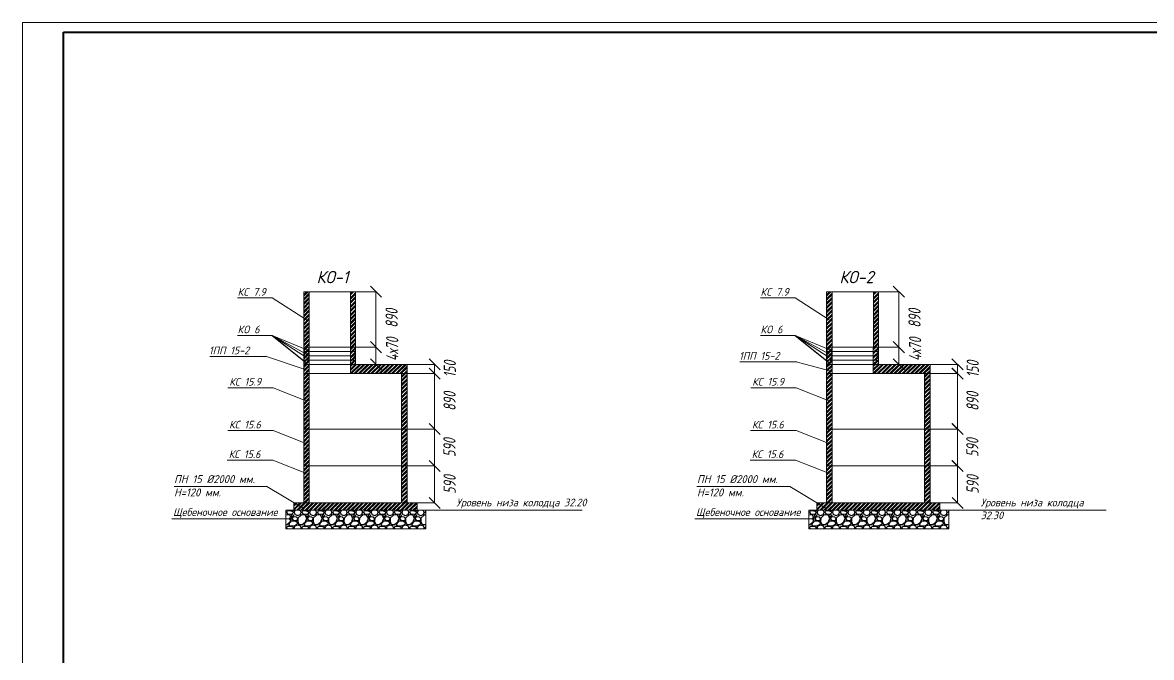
# Model space of a CAD drawing. Header units: millimetres. Extents: x 2433 to 329234, y 5766 to 133064.
# Drawn here: x 257521 to 294189, y 72021 to 92642 of the extents above; entities that cross this region are included whole.
import ezdxf

# ---------------------------------------------------------------- set-up
doc = ezdxf.new("R2010")
doc.units = ezdxf.units.MM
doc.layers.add('.', color=7, linetype='Continuous', lineweight=0, true_color=0xffffff)
for name, color, linetype, lineweight in [('00-рамка', 7, 'Continuous', 40), ('Канализация К1', 14, 'Continuous', 40), ('норма', 7, 'Continuous', 50), ('Размеры КР', 23, 'Continuous', 13), ('Тонко', 7, 'Continuous', 15)]:
    doc.layers.add(name, color=color, linetype=linetype, lineweight=lineweight)
doc.styles.add('GOST-2.304_Type-B_italic', font='GOST Common Italic.ttf')
doc.styles.add('Виден при печати GOST Common', font='', dxfattribs={"width": 0.75})
doc.styles.add('ГОСТ', font='GOST Common Italic.ttf', dxfattribs={"height": 300})
doc.styles.get('Виден при печати GOST Common').set_extended_font_data('GOST Common', italic=True, bold=True)
doc.dimstyles.new('Виден при печати', dxfattribs={"dimtxt": 396, "dimasz": 360, "dimexe": 2, "dimexo": 0, "dimgap": 65, "dimtad": 1, "dimdec": 0, "dimtxsty": 'Виден при печати GOST Common', "dimblk1": 'OBLIQUE', "dimblk2": 'OBLIQUE', "dimsah": 1, "dimcen": -2, "dimdle": 2, "dimclrd": 250, "dimclre": 250, "dimclrt": 250, "dimaunit": 1, "dimadec": 4, "dimazin": 2, "dimtp": 1, "dimtfac": 0.5, "dimtdec": 0, "dimtofl": 0, "dimtmove": 1, "dimatfit": 3, "dimfxl": 1, "dimtfillclr": 250, "dimtolj": 1, "dimlwd": 5, "dimlwe": 5, "dimarcsym": 1})
pattern_1 = [(45, (-250494.5, -417492.31), (-67.351921, 67.351921), []), (45, (-250449.6, -417492.31), (-67.351921, 67.351921), [])]
pattern_2 = [(45, (-912009.07, -489379.41), (-67.351921, 67.351921), []), (45, (-911964.17, -489379.41), (-67.351921, 67.351921), [])]
pattern_3 = [(45, (-267480.75, -417492.31), (-67.351921, 67.351921), []), (45, (-267435.85, -417492.31), (-67.351921, 67.351921), [])]
pattern_4 = [(45, (-928995.32, -489379.41), (-67.351921, 67.351921), []), (45, (-928950.42, -489379.41), (-67.351921, 67.351921), [])]

# ---------------------------------------------------------------- blocks, each defined once
blk = doc.blocks.new('_Oblique')
at = {"color": 0, "linetype": 'ByBlock', "lineweight": -2}
blk.add_line((-0.5, -0.5), (0.5, 0.5), dxfattribs=at)
blk = doc.blocks.new('*D157')
at = {"color": 250, "linetype": 'ByBlock', "lineweight": 5, "transparency": 16777216}
for p, q in [((287000, 78240), (287894, 78240)), ((287892, 77038), (287892, 78242)), ((287000, 77040), (287894, 77040))]:
    blk.add_line(p, q, dxfattribs=at)
at = {"layer": 'Defpoints', "color": 0, "transparency": 16777216}
for p in [(287000, 78240), (287892, 78240), (287000, 77040)]:
    blk.add_point(p, dxfattribs=at)
at = {"color": 250, "lineweight": 5, "transparency": 16777216, "xscale": 360, "yscale": 360, "zscale": 360}
for p, rotation in [((287892, 78240), 90), ((287892, 77040), 270)]:
    blk.add_blockref('_Oblique', p, dxfattribs=dict(at, rotation=rotation))
at = {"color": 250, "transparency": 16777216, "insert": (288380, 77640), "char_height": 396, "attachment_point": 5, "rotation": 90, "style": 'Виден при печати GOST Common'}
blk.add_mtext('\\A1;590', dxfattribs=at)
blk = doc.blocks.new('*D158')
at = {"color": 250, "linetype": 'ByBlock', "lineweight": 5, "transparency": 16777216}
for p, q in [((287000, 79440), (287893, 79440)), ((287891, 78238), (287891, 79442)), ((287000, 78240), (287893, 78240))]:
    blk.add_line(p, q, dxfattribs=at)
at = {"layer": 'Defpoints', "color": 0, "transparency": 16777216}
for p in [(287000, 79440), (287891, 79440), (287000, 78240)]:
    blk.add_point(p, dxfattribs=at)
at = {"color": 250, "lineweight": 5, "transparency": 16777216, "xscale": 360, "yscale": 360, "zscale": 360}
for p, rotation in [((287891, 79440), 90), ((287891, 78240), 270)]:
    blk.add_blockref('_Oblique', p, dxfattribs=dict(at, rotation=rotation))
at = {"color": 250, "transparency": 16777216, "insert": (288373, 78838), "char_height": 396, "attachment_point": 5, "rotation": 90, "style": 'Виден при печати GOST Common'}
blk.add_mtext('\\A1;590', dxfattribs=at)
blk = doc.blocks.new('*D159')
at = {"color": 250, "linetype": 'ByBlock', "lineweight": 5, "transparency": 16777216}
for p, q in [((287000, 81240), (287894, 81240)), ((287892, 79438), (287892, 81242)), ((287000, 79440), (287894, 79440))]:
    blk.add_line(p, q, dxfattribs=at)
at = {"layer": 'Defpoints', "color": 0, "transparency": 16777216}
for p in [(287000, 81240), (287892, 81240), (287000, 79440)]:
    blk.add_point(p, dxfattribs=at)
at = {"color": 250, "lineweight": 5, "transparency": 16777216, "xscale": 360, "yscale": 360, "zscale": 360}
for p, rotation in [((287892, 81240), 90), ((287892, 79440), 270)]:
    blk.add_blockref('_Oblique', p, dxfattribs=dict(at, rotation=rotation))
at = {"color": 250, "transparency": 16777216, "insert": (288377, 80340), "char_height": 396, "attachment_point": 5, "rotation": 90, "style": 'Виден при печати GOST Common'}
blk.add_mtext('\\A1;890', dxfattribs=at)
blk = doc.blocks.new('*D160')
at = {"color": 250, "linetype": 'ByBlock', "lineweight": 5, "transparency": 16777216}
for p, q in [((287000, 81540), (287893, 81540)), ((287891, 81238), (287891, 81542)), ((287000, 81240), (287893, 81240))]:
    blk.add_line(p, q, dxfattribs=at)
at = {"layer": 'Defpoints', "color": 0, "transparency": 16777216}
for p in [(287000, 81540), (287891, 81540), (287000, 81240)]:
    blk.add_point(p, dxfattribs=at)
at = {"color": 250, "lineweight": 5, "transparency": 16777216, "xscale": 360, "yscale": 360, "zscale": 360}
for p, rotation in [((287891, 81540), 90), ((287891, 81240), 270)]:
    blk.add_blockref('_Oblique', p, dxfattribs=dict(at, rotation=rotation))
at = {"color": 250, "transparency": 16777216, "insert": (288386, 81390), "char_height": 396, "attachment_point": 5, "rotation": 90, "style": 'Виден при печати GOST Common'}
blk.add_mtext('\\A1;150', dxfattribs=at)
blk = doc.blocks.new('*D161')
at = {"color": 250, "linetype": 'ByBlock', "lineweight": 5, "transparency": 16777216}
for p, q in [((285320, 82098), (285987, 82098)), ((285985, 81538), (285985, 82100)), ((285320, 81540), (285987, 81540))]:
    blk.add_line(p, q, dxfattribs=at)
at = {"layer": 'Defpoints', "color": 0, "transparency": 16777216}
for p in [(285320, 82098), (285985, 82098), (285320, 81540)]:
    blk.add_point(p, dxfattribs=at)
at = {"color": 250, "lineweight": 5, "transparency": 16777216, "xscale": 360, "yscale": 360, "zscale": 360}
for p, rotation in [((285985, 82098), 90), ((285985, 81540), 270)]:
    blk.add_blockref('_Oblique', p, dxfattribs=dict(at, rotation=rotation))
at = {"color": 250, "transparency": 16777216, "insert": (286514, 82034), "char_height": 396, "attachment_point": 5, "rotation": 90, "style": 'Виден при печати GOST Common'}
blk.add_mtext('\\A1;4х70', dxfattribs=at)
blk = doc.blocks.new('*D162')
at = {"color": 250, "linetype": 'ByBlock', "lineweight": 5, "transparency": 16777216}
for p, q in [((285320, 83898), (285987, 83898)), ((285985, 82096), (285985, 83900)), ((285320, 82098), (285987, 82098))]:
    blk.add_line(p, q, dxfattribs=at)
at = {"layer": 'Defpoints', "color": 0, "transparency": 16777216}
for p in [(285320, 83898), (285985, 83898), (285320, 82098)]:
    blk.add_point(p, dxfattribs=at)
at = {"color": 250, "lineweight": 5, "transparency": 16777216, "xscale": 360, "yscale": 360, "zscale": 360}
for p, rotation in [((285985, 83898), 90), ((285985, 82098), 270)]:
    blk.add_blockref('_Oblique', p, dxfattribs=dict(at, rotation=rotation))
at = {"color": 250, "transparency": 16777216, "insert": (286494, 83039), "char_height": 396, "attachment_point": 5, "rotation": 90, "style": 'Виден при печати GOST Common'}
blk.add_mtext('\\A1;890', dxfattribs=at)
blk = doc.blocks.new('*D155')
at = {"color": 250, "linetype": 'ByBlock', "lineweight": 5, "transparency": 16777216}
for p, q in [((270014, 78240), (270908, 78240)), ((270906, 77038), (270906, 78242)), ((270014, 77040), (270908, 77040))]:
    blk.add_line(p, q, dxfattribs=at)
at = {"layer": 'Defpoints', "color": 0, "transparency": 16777216}
for p in [(270014, 78240), (270906, 78240), (270014, 77040)]:
    blk.add_point(p, dxfattribs=at)
at = {"color": 250, "lineweight": 5, "transparency": 16777216, "xscale": 360, "yscale": 360, "zscale": 360}
for p, rotation in [((270906, 78240), 90), ((270906, 77040), 270)]:
    blk.add_blockref('_Oblique', p, dxfattribs=dict(at, rotation=rotation))
at = {"color": 250, "transparency": 16777216, "insert": (271393, 77640), "char_height": 396, "attachment_point": 5, "rotation": 90, "style": 'Виден при печати GOST Common'}
blk.add_mtext('\\A1;590', dxfattribs=at)
blk = doc.blocks.new('*D156')
at = {"color": 250, "linetype": 'ByBlock', "lineweight": 5, "transparency": 16777216}
for p, q in [((270014, 79440), (270907, 79440)), ((270905, 78238), (270905, 79442)), ((270014, 78240), (270907, 78240))]:
    blk.add_line(p, q, dxfattribs=at)
at = {"layer": 'Defpoints', "color": 0, "transparency": 16777216}
for p in [(270014, 79440), (270905, 79440), (270014, 78240)]:
    blk.add_point(p, dxfattribs=at)
at = {"color": 250, "lineweight": 5, "transparency": 16777216, "xscale": 360, "yscale": 360, "zscale": 360}
for p, rotation in [((270905, 79440), 90), ((270905, 78240), 270)]:
    blk.add_blockref('_Oblique', p, dxfattribs=dict(at, rotation=rotation))
at = {"color": 250, "transparency": 16777216, "insert": (271386, 78838), "char_height": 396, "attachment_point": 5, "rotation": 90, "style": 'Виден при печати GOST Common'}
blk.add_mtext('\\A1;590', dxfattribs=at)
blk = doc.blocks.new('*D168')
at = {"color": 250, "linetype": 'ByBlock', "lineweight": 5, "transparency": 16777216}
for p, q in [((270014, 81240), (270908, 81240)), ((270906, 79438), (270906, 81242)), ((270014, 79440), (270908, 79440))]:
    blk.add_line(p, q, dxfattribs=at)
at = {"layer": 'Defpoints', "color": 0, "transparency": 16777216}
for p in [(270014, 81240), (270906, 81240), (270014, 79440)]:
    blk.add_point(p, dxfattribs=at)
at = {"color": 250, "lineweight": 5, "transparency": 16777216, "xscale": 360, "yscale": 360, "zscale": 360}
for p, rotation in [((270906, 81240), 90), ((270906, 79440), 270)]:
    blk.add_blockref('_Oblique', p, dxfattribs=dict(at, rotation=rotation))
at = {"color": 250, "transparency": 16777216, "insert": (271391, 80340), "char_height": 396, "attachment_point": 5, "rotation": 90, "style": 'Виден при печати GOST Common'}
blk.add_mtext('\\A1;890', dxfattribs=at)
blk = doc.blocks.new('*D169')
at = {"color": 250, "linetype": 'ByBlock', "lineweight": 5, "transparency": 16777216}
for p, q in [((270014, 81540), (270907, 81540)), ((270905, 81238), (270905, 81542)), ((270014, 81240), (270907, 81240))]:
    blk.add_line(p, q, dxfattribs=at)
at = {"layer": 'Defpoints', "color": 0, "transparency": 16777216}
for p in [(270014, 81540), (270905, 81540), (270014, 81240)]:
    blk.add_point(p, dxfattribs=at)
at = {"color": 250, "lineweight": 5, "transparency": 16777216, "xscale": 360, "yscale": 360, "zscale": 360}
for p, rotation in [((270905, 81540), 90), ((270905, 81240), 270)]:
    blk.add_blockref('_Oblique', p, dxfattribs=dict(at, rotation=rotation))
at = {"color": 250, "transparency": 16777216, "insert": (271400, 81390), "char_height": 396, "attachment_point": 5, "rotation": 90, "style": 'Виден при печати GOST Common'}
blk.add_mtext('\\A1;150', dxfattribs=at)
blk = doc.blocks.new('*D170')
at = {"color": 250, "linetype": 'ByBlock', "lineweight": 5, "transparency": 16777216}
for p, q in [((268334, 82098), (269001, 82098)), ((268999, 81538), (268999, 82100)), ((268334, 81540), (269001, 81540))]:
    blk.add_line(p, q, dxfattribs=at)
at = {"layer": 'Defpoints', "color": 0, "transparency": 16777216}
for p in [(268334, 82098), (268999, 82098), (268334, 81540)]:
    blk.add_point(p, dxfattribs=at)
at = {"color": 250, "lineweight": 5, "transparency": 16777216, "xscale": 360, "yscale": 360, "zscale": 360}
for p, rotation in [((268999, 82098), 90), ((268999, 81540), 270)]:
    blk.add_blockref('_Oblique', p, dxfattribs=dict(at, rotation=rotation))
at = {"color": 250, "transparency": 16777216, "insert": (269528, 82034), "char_height": 396, "attachment_point": 5, "rotation": 90, "style": 'Виден при печати GOST Common'}
blk.add_mtext('\\A1;4х70', dxfattribs=at)
blk = doc.blocks.new('*D171')
at = {"color": 250, "linetype": 'ByBlock', "lineweight": 5, "transparency": 16777216}
for p, q in [((268334, 83898), (269001, 83898)), ((268999, 82096), (268999, 83900)), ((268334, 82098), (269001, 82098))]:
    blk.add_line(p, q, dxfattribs=at)
at = {"layer": 'Defpoints', "color": 0, "transparency": 16777216}
for p in [(268334, 83898), (268999, 83898), (268334, 82098)]:
    blk.add_point(p, dxfattribs=at)
at = {"color": 250, "lineweight": 5, "transparency": 16777216, "xscale": 360, "yscale": 360, "zscale": 360}
for p, rotation in [((268999, 83898), 90), ((268999, 82098), 270)]:
    blk.add_blockref('_Oblique', p, dxfattribs=dict(at, rotation=rotation))
at = {"color": 250, "transparency": 16777216, "insert": (269507, 83039), "char_height": 396, "attachment_point": 5, "rotation": 90, "style": 'Виден при печати GOST Common'}
blk.add_mtext('\\A1;890', dxfattribs=at)

msp = doc.modelspace()

# ---------------------------------------------------------------- hatches: boundary and pattern name
at = {"layer": '.'}
h = msp.add_hatch(dxfattribs=at)
h.set_pattern_fill('ANSI32', color=0, scale=10)
h.set_pattern_definition(pattern_4)
h.paths.add_polyline_path([(266833.6, 83897.9), (266653.6, 83897.9), (266653.6, 82097.9), (266833.6, 82097.9)])
h.paths.add_polyline_path([(268333.6, 83897.9), (268171, 83897.9), (268171, 82097.9), (268333.6, 82097.9)])
h = msp.add_hatch(dxfattribs=at)
h.set_pattern_fill('ANSI32', color=0, scale=10)
h.set_pattern_definition(pattern_2)
h.paths.add_polyline_path([(283819.9, 83897.9), (283639.9, 83897.9), (283639.9, 82097.9), (283819.9, 82097.9)])
h.paths.add_polyline_path([(285319.9, 83897.9), (285157.3, 83897.9), (285157.3, 82097.9), (285319.9, 82097.9)])
at = {"layer": '.', "linetype": 'Continuous', "lineweight": 15}
h = msp.add_hatch(dxfattribs=at)
h.set_pattern_fill('ANSI32', color=0, scale=10)
h.set_pattern_definition(pattern_3)
h.paths.add_polyline_path([(266653.6, 77040.2), (266833.6, 77040.2), (266833.6, 78240.2), (266653.6, 78240.2)])
h.paths.add_polyline_path([(266833.6, 79440.2), (266653.6, 79440.2), (266653.6, 78240.2), (266833.6, 78240.2)])
h.paths.add_polyline_path([(266833.6, 81240.2), (266653.6, 81240.2), (266653.6, 79440.2), (266833.6, 79440.2)])
h.paths.add_polyline_path([(266833.6, 81540.2), (266653.6, 81540.2), (266653.6, 81240.2), (266833.6, 81240.2)])
h.paths.add_polyline_path([(270013.6, 81240.2), (269833.6, 81240.2), (269833.6, 79440.2), (270013.6, 79440.2)])
h.paths.add_polyline_path([(269833.6, 79440.2), (269833.6, 78240.2), (270013.6, 78240.2), (270013.6, 79440.2)])
h.paths.add_polyline_path([(269833.6, 78240.2), (269833.6, 77040.2), (270013.6, 77040.2), (270013.6, 78240.2)])
h.paths.add_polyline_path([(266833.6, 81818.7), (266653.6, 81818.7), (266653.6, 81679.1), (266833.6, 81679.1)])
h.paths.add_polyline_path([(266833.6, 81958.3), (266653.6, 81958.3), (266653.6, 81818.7), (266833.6, 81818.7)])
h.paths.add_polyline_path([(266833.6, 82097.9), (266653.6, 82097.9), (266653.6, 81958.3), (266833.6, 81958.3)])
h.paths.add_polyline_path([(268333.6, 82097.9), (268169.5, 82097.9), (268169.5, 81958.3), (268333.6, 81958.3)])
h.paths.add_polyline_path([(268333.6, 81958.3), (268169.5, 81958.3), (268169.5, 81818.7), (268333.6, 81818.7)])
h.paths.add_polyline_path([(268333.6, 81818.7), (268169.5, 81818.7), (268169.5, 81679.1), (268333.6, 81679.1)])
h = msp.add_hatch(dxfattribs=at)
h.set_pattern_fill('ANSI32', color=0, scale=10)
h.set_pattern_definition(pattern_1)
h.paths.add_polyline_path([(283639.9, 77040.2), (283819.9, 77040.2), (283819.9, 78240.2), (283639.9, 78240.2)])
h.paths.add_polyline_path([(283819.9, 79440.2), (283639.9, 79440.2), (283639.9, 78240.2), (283819.9, 78240.2)])
h.paths.add_polyline_path([(283819.9, 81240.2), (283639.9, 81240.2), (283639.9, 79440.2), (283819.9, 79440.2)])
h.paths.add_polyline_path([(283819.9, 81540.2), (283639.9, 81540.2), (283639.9, 81240.2), (283819.9, 81240.2)])
h.paths.add_polyline_path([(286999.9, 81240.2), (286819.9, 81240.2), (286819.9, 79440.2), (286999.9, 79440.2)])
h.paths.add_polyline_path([(286819.9, 79440.2), (286819.9, 78240.2), (286999.9, 78240.2), (286999.9, 79440.2)])
h.paths.add_polyline_path([(286819.9, 78240.2), (286819.9, 77040.2), (286999.9, 77040.2), (286999.9, 78240.2)])
h.paths.add_polyline_path([(283819.9, 81818.7), (283639.9, 81818.7), (283639.9, 81679.1), (283819.9, 81679.1)])
h.paths.add_polyline_path([(283819.9, 81958.3), (283639.9, 81958.3), (283639.9, 81818.7), (283819.9, 81818.7)])
h.paths.add_polyline_path([(283819.9, 82097.9), (283639.9, 82097.9), (283639.9, 81958.3), (283819.9, 81958.3)])
h.paths.add_polyline_path([(285319.9, 82097.9), (285155.7, 82097.9), (285155.7, 81958.3), (285319.9, 81958.3)])
h.paths.add_polyline_path([(285319.9, 81958.3), (285155.7, 81958.3), (285155.7, 81818.7), (285319.9, 81818.7)])
h.paths.add_polyline_path([(285319.9, 81818.7), (285155.7, 81818.7), (285155.7, 81679.1), (285319.9, 81679.1)])
at = {"layer": '.'}
h = msp.add_hatch(dxfattribs=at)
h.set_pattern_fill('ANSI32', color=0, scale=10)
h.set_pattern_definition(pattern_4)
h.paths.add_polyline_path([(268333.6, 81540.2), (268333.6, 81679.1), (268169.5, 81679.1), (268169.5, 81540.2)])
h.paths.add_polyline_path([(266833.6, 81540.2), (266833.6, 81679.1), (266653.6, 81679.1), (266653.6, 81540.2)])
at = {"layer": '.', "linetype": 'Continuous', "lineweight": 15}
h = msp.add_hatch(dxfattribs=at)
h.set_pattern_fill('ANSI32', color=0, scale=10)
h.set_pattern_definition(pattern_3)
h.paths.add_polyline_path([(270013.6, 81240.2), (270013.6, 81540.2), (268169.5, 81540.2), (268169.5, 81240.2)])
at = {"layer": '.'}
h = msp.add_hatch(dxfattribs=at)
h.set_pattern_fill('ANSI32', color=0, scale=10)
h.set_pattern_definition(pattern_2)
h.paths.add_polyline_path([(285319.9, 81540.2), (285319.9, 81679.1), (285155.7, 81679.1), (285155.7, 81540.2)])
h.paths.add_polyline_path([(283819.9, 81540.2), (283819.9, 81679.1), (283639.9, 81679.1), (283639.9, 81540.2)])
at = {"layer": '.', "linetype": 'Continuous', "lineweight": 15}
h = msp.add_hatch(dxfattribs=at)
h.set_pattern_fill('ANSI32', color=0, scale=10)
h.set_pattern_definition(pattern_1)
h.paths.add_polyline_path([(286999.9, 81240.2), (286999.9, 81540.2), (285155.7, 81540.2), (285155.7, 81240.2)])
h = msp.add_hatch(dxfattribs=at)
h.set_pattern_fill('ANSI32', color=256, scale=10)
h.set_pattern_definition([(45, (-138209.59, -416740.94), (-67.351921, 67.351921), []), (45, (-138164.69, -416740.94), (-67.351921, 67.351921), [])])
h.paths.add_polyline_path([(270333.6, 77040.2), (266333.6, 77040.2), (266333.6, 76800.2), (270333.6, 76800.2)])
h = msp.add_hatch(dxfattribs=at)
h.set_pattern_fill('ANSI32', color=256, scale=10)
h.set_pattern_definition([(45, (-121223.34, -416740.94), (-67.351921, 67.351921), []), (45, (-121178.44, -416740.94), (-67.351921, 67.351921), [])])
h.paths.add_polyline_path([(287319.9, 77040.2), (283319.9, 77040.2), (283319.9, 76800.2), (287319.9, 76800.2)])
h = msp.add_hatch()
h.set_pattern_fill('GRAVEL', color=256, scale=500)
h.set_pattern_definition([(228.0127875, (-924185.84, -105274.55), (-4000, -4500), [67.268, -6659.54402]), (184.9697407, (-924230.839, -105324.55), (6000, 500), [115.434, -11427.96238]), (132.510447, (-924345.84, -105334.55), (5000, -5500), [81.394, -8058.0163]), (267.273689, (-924540.84, -105459.55), (500, 10000), [105.119, -10406.77902]), (292.8336542, (-924545.84, -105564.55), (-2500, 6000), [103.0775, -10204.68656]), (357.273689, (-924505.84, -105659.55), (-10000, 500), [105.119, -10406.77902]), (37.6942405, (-924400.839, -105664.55), (-6500, -5000), [139.0145, -13762.42427]), (72.2553284, (-924290.839, -105579.55), (3500, 11000), [131.244, -12993.16075]), (121.4295656, (-924250.84, -105454.55), (-4000, 6500), [105.475, -10442.03655]), (175.2363583, (-924305.84, -105364.55), (5500, -500), [120.416, -5900.38129]), (222.3974378, (-924425.839, -105354.55), (-6000, -5500), [155.724, -15416.6875]), (138.814075, (-924045.84, -105464.55), (-3500, 3000), [53.1505, -5261.9224]), (171.4692344, (-924085.84, -105429.55), (6500, -1000), [101.1185, -10010.7557]), (225, (-924185.84, -105414.55), (-6e-14, -500), [70.7105, -636.39628]), (203.1985905, (-924220.84, -105354.55), (2500, 1000), [38.079, -3769.80755]), (291.8014095, (-924255.84, -105369.55), (-500, 1500), [53.8515, -2638.7309]), (30.9637565, (-924235.84, -105419.55), (1500, 1000), [87.4645, -2828.01145]), (161.565051, (-924160.84, -105374.55), (1000, -500), [63.2455, -1517.89333]), (16.3895403, (-924545.84, -105369.55), (5000, 1500), [88.6, -8771.42257]), (70.346176, (-924460.84, -105344.55), (-2000, -5500), [74.3305, -7358.70387]), (293.1985905, (-924160.84, -105274.55), (-1000, 2500), [76.1575, -3731.72905]), (343.6104597, (-924130.84, -105344.55), (-5000, 1500), [88.6, -8771.42257]), (339.443955, (-924545.84, -105679.55), (-2500, 1000), [85.44, -4186.56187]), (294.7751406, (-924465.84, -105709.55), (-2500, 5500), [71.589, -7087.32153]), (66.8014095, (-924155.84, -105774.55), (1000, 2500), [76.1575, -3731.72905]), (17.3540246, (-924125.84, -105704.55), (-6500, -2000), [83.8155, -8297.7118]), (69.443955, (-924400.84, -105774.55), (-1000, -2500), [42.72, -4229.28187]), (101.3099325, (-924185.84, -105774.55), (-500, 2000), [25.495, -2524.01476]), (165.963757, (-924190.84, -105749.55), (1500, -500), [103.0775, -1958.47531]), (186.009006, (-924290.84, -105724.55), (5000, 500), [95.525, -9456.96159]), (303.690068, (-924235.84, -105464.55), (-500, 1000), [72.111, -1730.66464]), (353.1572266, (-924195.839, -105524.55), (8500, -1000), [125.897, -12463.78131]), (60.945396, (-924070.84, -105539.55), (-2000, -3500), [51.478, -5096.33707]), (90, (-924045.84, -105494.55), (-500, 500), [30, -470]), (120.256437, (-924300.84, -105709.55), (2000, -3500), [69.462, -6876.76]), (48.0127875, (-924335.84, -105649.55), (4000, 4500), [134.536, -6592.27602]), (0, (-924245.84, -105549.55), (500, 500), [130, -370]), (325.3048465, (-924115.84, -105549.55), (5000, -3500), [79.057, -7826.63715]), (254.054604, (-924050.84, -105594.55), (-500, -2000), [72.801, -3567.25394]), (207.6459754, (-924070.839, -105664.55), (-9500, -5000), [118.5325, -11734.7371]), (175.4260787, (-924175.839, -105719.55), (-6500, 500), [125.3995, -12414.5367])])
h.paths.add_polyline_path([(270619.3, 76200.2), (270619.3, 76800.2), (266074, 76800.2), (266074, 76200.2)])
h = msp.add_hatch()
h.set_pattern_fill('GRAVEL', color=256, scale=500)
h.set_pattern_definition([(228.0127875, (-907199.59, -105274.55), (-4000, -4500), [67.268, -6659.54402]), (184.9697407, (-907244.589, -105324.55), (6000, 500), [115.434, -11427.96238]), (132.510447, (-907359.59, -105334.55), (5000, -5500), [81.394, -8058.0163]), (267.273689, (-907554.589, -105459.55), (500, 10000), [105.119, -10406.77902]), (292.8336542, (-907559.589, -105564.55), (-2500, 6000), [103.0775, -10204.68656]), (357.273689, (-907519.589, -105659.55), (-10000, 500), [105.119, -10406.77902]), (37.6942405, (-907414.589, -105664.55), (-6500, -5000), [139.0145, -13762.42427]), (72.2553284, (-907304.589, -105579.55), (3500, 11000), [131.244, -12993.16075]), (121.4295656, (-907264.589, -105454.55), (-4000, 6500), [105.475, -10442.03655]), (175.2363583, (-907319.59, -105364.55), (5500, -500), [120.416, -5900.38129]), (222.3974378, (-907439.589, -105354.55), (-6000, -5500), [155.724, -15416.6875]), (138.814075, (-907059.59, -105464.55), (-3500, 3000), [53.1505, -5261.9224]), (171.4692344, (-907099.59, -105429.55), (6500, -1000), [101.1185, -10010.7557]), (225, (-907199.6, -105414.55), (-6e-14, -500), [70.7105, -636.39628]), (203.1985905, (-907234.59, -105354.55), (2500, 1000), [38.079, -3769.80755]), (291.8014095, (-907269.59, -105369.55), (-500, 1500), [53.8515, -2638.7309]), (30.9637565, (-907249.59, -105419.55), (1500, 1000), [87.4645, -2828.01145]), (161.565051, (-907174.59, -105374.55), (1000, -500), [63.2455, -1517.89333]), (16.3895403, (-907559.59, -105369.55), (5000, 1500), [88.6, -8771.42257]), (70.346176, (-907474.59, -105344.55), (-2000, -5500), [74.3305, -7358.70387]), (293.1985905, (-907174.59, -105274.55), (-1000, 2500), [76.1575, -3731.72905]), (343.6104597, (-907144.59, -105344.55), (-5000, 1500), [88.6, -8771.42257]), (339.443955, (-907559.59, -105679.55), (-2500, 1000), [85.44, -4186.56187]), (294.7751406, (-907479.59, -105709.55), (-2500, 5500), [71.589, -7087.32153]), (66.8014095, (-907169.59, -105774.55), (1000, 2500), [76.1575, -3731.72905]), (17.3540246, (-907139.59, -105704.55), (-6500, -2000), [83.8155, -8297.7118]), (69.443955, (-907414.59, -105774.55), (-1000, -2500), [42.72, -4229.28187]), (101.3099325, (-907199.59, -105774.55), (-500, 2000), [25.495, -2524.01476]), (165.963757, (-907204.59, -105749.55), (1500, -500), [103.0775, -1958.47531]), (186.009006, (-907304.59, -105724.55), (5000, 500), [95.525, -9456.96159]), (303.690068, (-907249.59, -105464.55), (-500, 1000), [72.111, -1730.66464]), (353.1572266, (-907209.589, -105524.55), (8500, -1000), [125.897, -12463.78131]), (60.945396, (-907084.59, -105539.55), (-2000, -3500), [51.478, -5096.33707]), (90, (-907059.6, -105494.55), (-500, 500), [30, -470]), (120.256437, (-907314.59, -105709.55), (2000, -3500), [69.462, -6876.76]), (48.0127875, (-907349.59, -105649.55), (4000, 4500), [134.536, -6592.27602]), (0, (-907259.6, -105549.55), (500, 500), [130, -370]), (325.3048465, (-907129.59, -105549.55), (5000, -3500), [79.057, -7826.63715]), (254.054604, (-907064.59, -105594.55), (-500, -2000), [72.801, -3567.25394]), (207.6459754, (-907084.589, -105664.55), (-9500, -5000), [118.5325, -11734.7371]), (175.4260787, (-907189.589, -105719.55), (-6500, 500), [125.3995, -12414.5367])])
h.paths.add_polyline_path([(287605.5, 76200.2), (287605.5, 76800.2), (283060.3, 76800.2), (283060.3, 76200.2)])
at = {"layer": 'Тонко', "lineweight": 15}
for points in [[(266231.8, 76527.4, 1), (266178.3, 76527.4, 1)], [(283218, 76527.4, 1), (283164.5, 76527.4, 1)]]:
    msp.add_hatch(color=256, dxfattribs=at).paths.add_polyline_path(points)

# ---------------------------------------------------------------- linework, layer by layer
at = {"lineweight": 13}
for p, q in [((264505.1, 83702.2), (265627, 83702.2)), ((281491.4, 83702.2), (282613.2, 83702.2)), ((264504.9, 82482.5), (265626.7, 82482.5)), ((281491.2, 82482.5), (282613, 82482.5)), ((263600, 81801.1), (265449.4, 81801.1)), ((266735.7, 81362.2), (265414.2, 81810.5)), ((280820.9, 81623), (282670.3, 81623)), ((283747.7, 81326.9), (282649.3, 81621.1)), ((264189.4, 80783.1), (265664.3, 80783.1)), ((266759.2, 80350.2), (265664.3, 80783.1)), ((281175.7, 80783.1), (282650.5, 80783.1)), ((283745.4, 80350.2), (282650.5, 80783.1)), ((264183.2, 79389.3), (265658, 79389.3)), ((266752.9, 78956.4), (265658, 79389.3)), ((281169.4, 79389.3), (282644.3, 79389.3)), ((283739.2, 78956.4), (282644.3, 79389.3)), ((264171.5, 78429.8), (265646.4, 78429.8)), ((266741.3, 77996.9), (265646.4, 78429.8)), ((281157.8, 78429.8), (282632.6, 78429.8)), ((283727.5, 77996.9), (282632.6, 78429.8)), ((262440.5, 77572.8), (265454.8, 77572.8)), ((265454.8, 77572.8), (266632.3, 76872)), ((279426.7, 77572.8), (282441.1, 77572.8)), ((282441.1, 77572.8), (283618.6, 76872)), ((269716.4, 76800.8), (275692.8, 76800.8)), ((286745.2, 76800.2), (292721.5, 76800.2)), ((262368.4, 76527.4), (266205, 76527.4)), ((279354.6, 76527.4), (283191.3, 76527.4))]:
    msp.add_line(p, q, dxfattribs=at)
for p, q in [((265626.7, 82482.5), (266708.9, 81609.6)), ((282613, 82482.5), (283695.2, 81609.6)), ((266653.6, 81679.1), (266653.6, 81540.2)), ((283639.9, 81679.1), (283639.9, 81540.2))]:
    msp.add_line(p, q)
at = {"layer": '00-рамка', "lineweight": 40}
msp.add_lwpolyline([(258854.2, 92330.7), (316887.5, 92330.7), (316887.5, 50975.6), (258854.2, 50975.6)], close=True, dxfattribs=at)
at = {"layer": 'Канализация К1', "color": 0, "lineweight": 15}
for p, q in [((317220.8, 92642.3), (257520.8, 92642.3)), ((257520.8, 92642.3), (257520.8, 50642.3))]:
    msp.add_line(p, q, dxfattribs=at)
at = {"layer": 'Канализация К1', "color": 0, "linetype": 'Continuous', "lineweight": 15}
for p, q in [((265627, 83702.2), (266740.4, 82981.7)), ((266653.6, 82097.9), (266653.6, 83897.9)), ((266653.6, 83897.9), (268333.6, 83897.9)), ((268171, 83897.9), (268171, 82097.9)), ((268333.6, 83897.9), (268333.6, 82097.9)), ((282613.2, 83702.2), (283726.7, 82981.7)), ((283639.9, 82097.9), (283639.9, 83897.9)), ((283639.9, 83897.9), (285319.9, 83897.9)), ((285157.3, 83897.9), (285157.3, 82097.9)), ((285319.9, 83897.9), (285319.9, 82097.9)), ((266653.6, 82097.9), (266653.6, 83297.9)), ((283639.9, 82097.9), (283639.9, 83297.9)), ((265626.7, 82482.5), (266740.2, 81762)), ((265626.7, 82482.5), (266741.2, 81873.7)), ((265626.7, 82482.5), (266751.6, 82011.1)), ((282613, 82482.5), (283726.4, 81762)), ((282613, 82482.5), (283727.4, 81873.7)), ((282613, 82482.5), (283737.8, 82011.1)), ((266653.6, 81679.1), (266653.6, 82097.9)), ((266653.6, 82097.9), (268333.6, 82097.9)), ((266653.6, 82097.9), (268333.6, 82097.9)), ((266653.6, 81958.3), (268333.6, 81958.3)), ((266653.6, 81818.7), (268333.6, 81818.7)), ((266833.6, 82097.9), (266833.6, 81540.2)), ((268169.5, 82097.9), (268169.5, 81540.2)), ((268333.6, 82097.9), (268333.6, 81540.2)), ((283639.9, 81679.1), (283639.9, 82097.9)), ((283639.9, 82097.9), (285319.9, 82097.9)), ((283639.9, 82097.9), (285319.9, 82097.9)), ((283639.9, 81958.3), (285319.9, 81958.3)), ((283639.9, 81818.7), (285319.9, 81818.7)), ((283819.9, 82097.9), (283819.9, 81540.2)), ((285155.7, 82097.9), (285155.7, 81540.2)), ((285319.9, 82097.9), (285319.9, 81540.2)), ((266653.6, 81679.8), (268333.6, 81679.8)), ((268333.6, 81679.1), (266653.6, 81679.1)), ((267493.5, 81679.1), (266653.6, 81679.1)), ((266653.6, 81240.2), (266653.6, 81540.2)), ((266653.6, 81540.2), (270013.6, 81540.2)), ((266653.6, 81540.2), (270013.6, 81540.2)), ((267493.5, 81540.2), (266653.6, 81540.2)), ((266833.6, 81540.2), (268233.6, 81540.2)), ((267493.5, 81679.1), (268333.6, 81679.1)), ((267493.5, 81540.2), (268333.6, 81540.2)), ((268169.5, 81540.2), (268169.5, 81240.2)), ((270013.6, 81540.2), (270013.6, 81240.2)), ((283639.9, 81679.8), (285319.9, 81679.8)), ((285319.9, 81679.1), (283639.9, 81679.1)), ((284479.8, 81679.1), (283639.9, 81679.1)), ((283639.9, 81240.2), (283639.9, 81540.2)), ((283639.9, 81540.2), (286999.9, 81540.2)), ((283639.9, 81540.2), (286999.9, 81540.2)), ((284479.8, 81540.2), (283639.9, 81540.2)), ((283819.9, 81540.2), (285219.9, 81540.2)), ((284479.8, 81679.1), (285319.9, 81679.1)), ((284479.8, 81540.2), (285319.9, 81540.2)), ((285155.7, 81540.2), (285155.7, 81240.2)), ((286999.9, 81540.2), (286999.9, 81240.2)), ((270013.6, 81240.2), (266653.6, 81240.2)), ((266653.6, 81240.2), (266653.6, 79440.2)), ((270013.6, 79440.2), (270013.6, 81240.2)), ((286999.9, 81240.2), (283639.9, 81240.2)), ((283639.9, 81240.2), (283639.9, 79440.2)), ((286999.9, 79440.2), (286999.9, 81240.2)), ((266653.6, 78240.2), (266653.6, 79440.2)), ((266653.6, 79440.2), (268333.6, 79440.2)), ((270013.6, 79440.2), (268333.6, 79440.2)), ((270013.6, 78240.2), (270013.6, 79440.2)), ((283639.9, 78240.2), (283639.9, 79440.2)), ((283639.9, 79440.2), (285319.9, 79440.2)), ((286999.9, 79440.2), (285319.9, 79440.2)), ((286999.9, 78240.2), (286999.9, 79440.2)), ((266653.6, 77040.2), (266653.6, 78240.2)), ((266653.6, 78240.2), (268333.6, 78240.2)), ((270013.6, 78240.2), (268333.6, 78240.2)), ((270013.6, 77040.2), (270013.6, 78240.2)), ((283639.9, 77040.2), (283639.9, 78240.2)), ((283639.9, 78240.2), (285319.9, 78240.2)), ((286999.9, 78240.2), (285319.9, 78240.2)), ((286999.9, 77040.2), (286999.9, 78240.2))]:
    msp.add_line(p, q, dxfattribs=at)
at = {"layer": 'норма', "lineweight": 15, "ltscale": 2}
for p, q in [((266074, 76500.6), (266074, 76800.2)), ((270619.3, 76800.2), (270619.3, 76500.6)), ((283060.3, 76500.6), (283060.3, 76800.2)), ((287605.5, 76800.2), (287605.5, 76500.6))]:
    msp.add_line(p, q, dxfattribs=at)
at = {"layer": 'Размеры КР', "color": 250, "lineweight": 13}
for points in [[(266833.6, 83897.9), (266833.6, 82097.9)], [(283819.9, 83897.9), (283819.9, 82097.9)], [(266833.6, 81540.2), (266833.6, 77040.2)], [(283819.9, 81540.2), (283819.9, 77040.2)], [(269833.6, 81240.2), (269833.6, 77040.2)], [(286819.9, 81240.2), (286819.9, 77040.2)], [(266333.6, 77040.2), (266333.6, 76800.2), (270333.6, 76800.2), (270333.6, 77040.2), (266333.6, 77040.2)], [(283319.9, 77040.2), (283319.9, 76800.2), (287319.9, 76800.2), (287319.9, 77040.2), (283319.9, 77040.2)]]:
    msp.add_lwpolyline(points, dxfattribs=at)
for points in [[(270619.3, 76200.2), (266074, 76200.2), (266074, 76800.2), (270619.3, 76800.2)], [(287605.5, 76200.2), (283060.3, 76200.2), (283060.3, 76800.2), (287605.5, 76800.2)]]:
    msp.add_lwpolyline(points, close=True, dxfattribs=at)
at = {"layer": 'Тонко', "lineweight": 15}
for centre in [(266205, 76527.4), (283191.3, 76527.4)]:
    msp.add_circle(centre, 26.8, dxfattribs=at)

# ---------------------------------------------------------------- texts
at = {"lineweight": 15, "style": 'GOST-2.304_Type-B_italic'}
for s, height, p in [('КО-1', 400, (267067.3, 84175.2)), ('КО-2', 400, (284053.5, 84175.2)), ('КC 7.9', 249.6, (264505.1, 83770.1)), ('КC 7.9', 249.6, (281491.4, 83770.1)), ('КO 6', 249.6, (264504.9, 82550.4)), ('КO 6', 249.6, (281491.2, 82550.4)), ('1ПП 15-2', 249.6, (263575, 81869)), ('1ПП 15-2', 249.6, (280795.8, 81691)), ('КС 15.9', 249.6, (264235.3, 80851.1)), ('КС 15.9', 249.6, (281221.6, 80851.1)), ('КС 15.6', 249.6, (264229.1, 79457.3)), ('КС 15.6', 249.6, (281215.3, 79457.3)), ('КС 15.6', 249.6, (264217.4, 78497.8)), ('КС 15.6', 249.6, (281203.7, 78497.8))]:
    msp.add_text(s, height=height, dxfattribs=at).set_placement(p)
at = {"attachment_point": 1, "style": 'ГОСТ'}
for s, width, heights, insert, char_height in [('ПН 15 %%C2000 мм.\\PН=120 мм.', 3495.448, [1161.3], (262440.5, 77942.7), 260), ('ПН 15 %%C2000 мм.\\PН=120 мм.', 3495.448, [1161.3], (279426.7, 77942.7), 260), ('Щебеночное основание ', 3888.851, [0], (262409.5, 76867.5), 250), ('Щебеночное основание ', 3888.851, [0], (279395.8, 76867.5), 250)]:
    msp.add_mtext_dynamic_manual_height_columns(s, width=width, gutter_width=20, heights=heights, dxfattribs=dict(at, insert=insert, char_height=char_height))
at = {"color": 250, "char_height": 250, "attachment_point": 1, "style": 'ГОСТ'}
for s, insert in [('Уровень низа колодца 32.20  ', (271612.2, 77178.1)), ('Уровень низа колодца\\P32.30  ', (288641, 77177.5))]:
    msp.add_mtext_dynamic_manual_height_columns(s, width=4247.949, gutter_width=20, heights=[0], dxfattribs=dict(at, insert=insert))

# ---------------------------------------------------------------- dimensions: what is measured, and where the dimension line sits
for base, p1, p2, text, picture, middle in [((268999.2, 83897.9), (268333.6, 82097.9), (268333.6, 83897.9), '890', '*D171', (269507.3, 83038.7)), ((285985.4, 83897.9), (285319.9, 82097.9), (285319.9, 83897.9), '890', '*D162', (286493.5, 83038.7)), ((268999.2, 82097.9), (268333.6, 81540.2), (268333.6, 82097.9), '4х70', '*D170', (269528, 82033.8)), ((285985.4, 82097.9), (285319.9, 81540.2), (285319.9, 82097.9), '4х70', '*D161', (286514.3, 82033.8)), ((270904.7, 81540.2), (270013.6, 81240.2), (270013.6, 81540.2), '150', '*D169', (271400.2, 81390.2)), ((287890.9, 81540.2), (286999.9, 81240.2), (286999.9, 81540.2), '150', '*D160', (288386.4, 81390.2)), ((270905.9, 81240.2), (270013.6, 79440.2), (270013.6, 81240.2), '890', '*D168', (271391.1, 80340.2)), ((287892.2, 81240.2), (286999.9, 79440.2), (286999.9, 81240.2), '890', '*D159', (288377.4, 80340.2)), ((270904.7, 79440.2), (270013.6, 78240.2), (270013.6, 79440.2), '590', '*D156', (271386.3, 78838.1)), ((287890.9, 79440.2), (286999.9, 78240.2), (286999.9, 79440.2), '590', '*D158', (288372.6, 78838.1)), ((270905.9, 78240.2), (270013.6, 77040.2), (270013.6, 78240.2), '590', '*D155', (271393.4, 77639.6)), ((287892.2, 78240.2), (286999.9, 77040.2), (286999.9, 78240.2), '590', '*D157', (288379.7, 77639.6))]:
    dim = msp.add_linear_dim(base=base, p1=p1, p2=p2, angle=90, text=text, dimstyle='Виден при печати', override={"dimpost": '<>'})
    dim.commit()
    dim.dimension.update_dxf_attribs({"geometry": picture, "text_midpoint": middle, "dimtype": 128})

doc.saveas('drawing.dxf')
